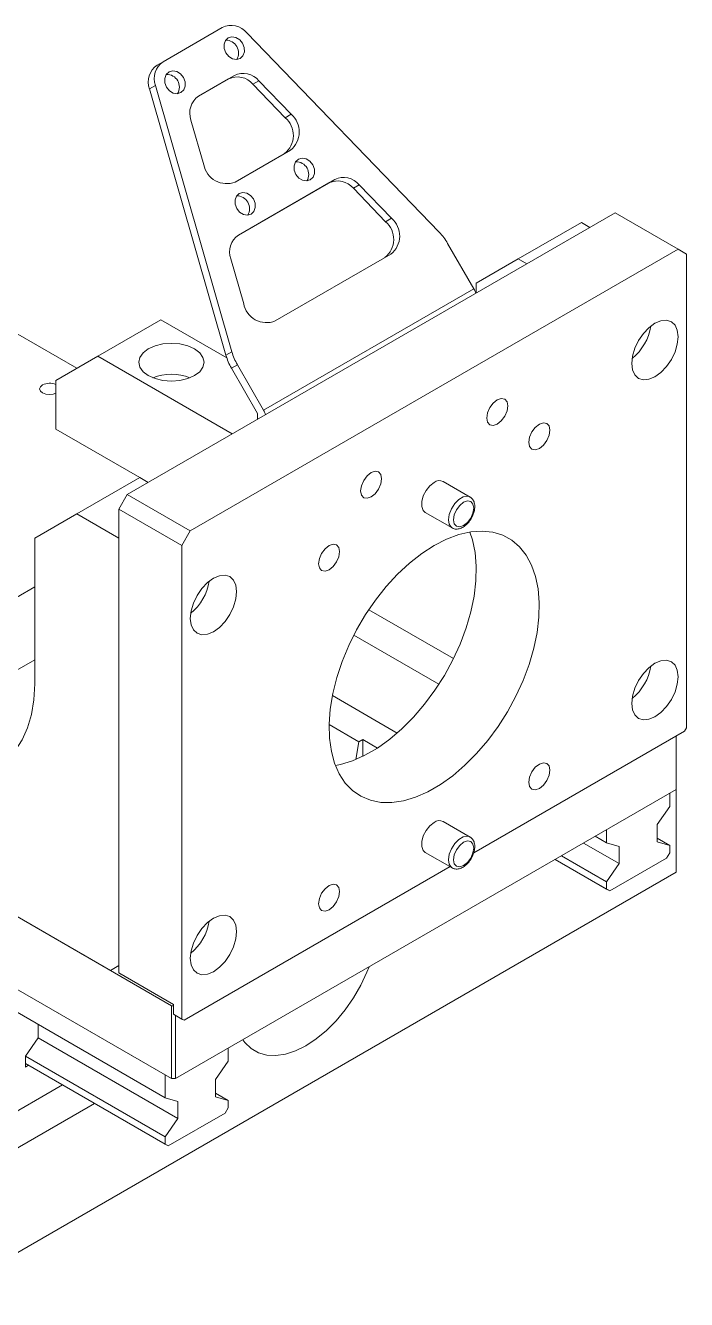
# Model space of a CAD drawing. Header units: millimetres. Extents: x 19 to 1667, y -46 to 1235.
# Drawn here: x 768.1 to 879.3, y 782.7 to 996.9 of the extents above; entities that cross this region are included whole.
import ezdxf

# ---------------------------------------------------------------- set-up
doc = ezdxf.new("R2010")
doc.units = ezdxf.units.MM
doc.header["$LTSCALE"] = 4

msp = doc.modelspace()

# ---------------------------------------------------------------- linework, layer by layer
at = {"color": 7, "linetype": 'Continuous', "lineweight": 18}
for p, q in [((801.25, 996.579), (791.296, 990.833)), ((805.372, 995.688), (837.72, 962.174)), ((790.296, 990.256), (791.296, 990.833)), ((797.242, 985.028), (802.279, 987.936)), ((797.267, 985.043), (803.279, 988.513)), ((802.279, 987.936), (803.279, 988.513)), ((807.401, 987.622), (806.401, 987.044)), ((807.401, 987.622), (812.83, 981.997)), ((790.008, 986.818), (789.008, 986.241)), ((789.008, 986.241), (801.857, 941.47)), ((802.857, 942.048), (790.008, 986.818)), ((806.401, 987.044), (811.83, 981.419)), ((798.135, 973.513), (795.978, 981.028)), ((811.83, 981.419), (812.83, 981.997)), ((812.708, 975.96), (803.424, 970.6)), ((803.947, 961.665), (819.16, 970.447)), ((803.972, 961.68), (820.16, 971.025)), ((819.16, 970.447), (820.16, 971.025)), ((724.238, 969.612), (776.774, 939.284)), ((824.282, 970.133), (823.282, 969.555)), ((823.282, 969.555), (828.711, 963.931)), ((824.282, 970.133), (829.711, 964.508)), ((867.285, 965.421), (785.261, 918.069)), ((828.711, 963.931), (829.711, 964.508)), ((877.892, 959.298), (867.285, 965.421)), ((861.629, 963.787), (851.022, 957.664)), ((861.629, 963.787), (863.042, 962.971)), ((843.537, 952.667), (839.133, 960.294)), ((877.892, 959.298), (795.868, 911.946)), ((804.84, 950.151), (802.684, 957.665)), ((829.589, 958.471), (810.129, 947.238)), ((851.022, 957.664), (843.951, 953.58)), ((851.022, 957.664), (852.435, 956.848)), ((879.306, 958.481), (877.892, 959.298)), ((879.306, 878.868), (879.306, 958.481)), ((843.951, 951.95), (843.951, 953.58)), ((808.181, 932.257), (843.537, 952.667)), ((790.918, 947.449), (780.311, 941.326)), ((790.918, 947.449), (801.985, 941.061)), ((780.311, 941.326), (773.24, 937.243)), ((780.311, 941.326), (802.93, 928.269)), ((801.857, 941.47), (802.857, 942.048)), ((803.778, 939.884), (802.778, 939.307)), ((807.181, 931.68), (802.778, 939.307)), ((808.181, 932.257), (803.778, 939.884)), ((773.24, 929.077), (773.24, 937.243)), ((807.181, 930.723), (807.181, 931.68)), ((787.372, 920.919), (773.24, 929.077)), ((787.382, 920.925), (776.776, 914.802)), ((787.382, 920.925), (788.796, 920.109)), ((842.905, 917.643), (838.38, 920.256)), ((783.847, 915.619), (785.261, 918.069)), ((785.261, 918.069), (795.868, 911.946)), ((776.776, 914.802), (769.705, 910.719)), ((776.776, 914.802), (783.847, 910.72)), ((794.453, 909.496), (783.847, 915.619)), ((783.847, 915.619), (783.847, 837.64)), ((835.38, 915.06), (839.905, 912.447)), ((769.705, 886.223), (769.705, 910.719)), ((783.847, 910.72), (783.847, 838.865)), ((795.868, 911.946), (794.453, 909.496)), ((794.453, 909.496), (794.453, 829.884)), ((744.958, 888.258), (769.705, 902.544)), ((840.106, 890.477), (825.87, 898.695)), ((823.361, 894.428), (837.666, 886.17)), ((755.567, 882.134), (769.705, 890.296)), ((819.756, 884.262), (830.665, 877.964)), ((824.223, 876.498), (819.208, 879.393)), ((843.527, 857.805), (878.953, 878.256)), ((878.953, 878.256), (879.306, 878.868)), ((823.686, 873.515), (824.223, 876.498)), ((824.859, 876.865), (824.223, 876.498)), ((827.333, 875.437), (824.859, 876.865)), ((824.859, 874.037), (824.859, 876.865)), ((877.538, 868.457), (877.538, 877.439)), ((782.433, 838.048), (726.973, 870.064)), ((792.686, 832.129), (726.973, 870.064)), ((877.538, 868.457), (793.393, 819.881)), ((876.478, 865.64), (876.478, 867.845)), ((877.538, 854.572), (877.538, 868.457)), ((874.357, 862.578), (876.478, 865.64)), ((842.905, 860.486), (838.38, 863.098)), ((865.871, 861.722), (865.871, 859.517)), ((874.357, 859.679), (874.357, 862.578)), ((867.993, 856.005), (861.981, 859.476)), ((865.871, 859.517), (863.961, 860.619)), ((865.871, 859.517), (867.993, 858.904)), ((876.478, 859.067), (874.357, 860.291)), ((876.478, 859.067), (874.357, 859.679)), ((876.478, 857.842), (876.478, 859.067)), ((835.38, 857.902), (839.905, 855.289)), ((865.871, 852.944), (858.268, 857.333)), ((866.402, 851.413), (875.947, 856.923)), ((867.993, 858.904), (867.993, 856.005)), ((875.947, 856.923), (876.478, 857.842)), ((794.807, 829.679), (839.537, 855.502)), ((866.402, 851.413), (857.207, 856.72)), ((865.871, 851.719), (857.208, 856.72)), ((867.993, 856.005), (865.871, 852.944)), ((753.088, 782.728), (877.538, 854.572)), ((865.871, 852.944), (865.871, 851.719)), ((865.871, 851.719), (866.402, 851.413)), ((791.625, 816.655), (735.984, 848.776)), ((782.433, 838.048), (783.847, 838.865)), ((783.847, 838.864), (782.433, 838.048)), ((783.847, 837.64), (793.039, 832.333)), ((784.2, 837.436), (783.847, 837.64)), ((791.625, 820.493), (764.048, 836.413)), ((792.686, 819.881), (764.048, 836.413)), ((793.039, 832.333), (784.2, 837.436)), ((792.686, 832.129), (793.039, 832.129)), ((792.686, 819.881), (792.686, 832.129)), ((793.039, 832.333), (793.039, 830.7)), ((770.27, 826.696), (770.27, 828.983)), ((793.039, 830.7), (794.453, 829.884)), ((793.393, 830.496), (793.039, 830.7)), ((794.807, 829.679), (793.393, 830.496)), ((793.393, 830.496), (793.393, 819.881)), ((794.453, 829.884), (794.807, 829.679)), ((768.149, 823.635), (770.27, 826.696)), ((793.746, 813.144), (770.27, 826.696)), ((802.232, 822.778), (802.232, 824.983)), ((791.625, 810.082), (768.149, 823.635)), ((768.149, 821.797), (768.149, 823.635)), ((800.11, 819.717), (802.232, 822.778)), ((791.625, 808.857), (768.149, 822.41)), ((792.155, 808.551), (768.149, 822.41)), ((768.679, 822.104), (768.149, 821.797)), ((791.625, 820.493), (791.625, 816.655)), ((762.033, 811.706), (774.362, 818.823)), ((793.393, 819.881), (792.686, 819.881)), ((800.11, 816.818), (800.11, 819.717)), ((791.625, 816.655), (793.746, 816.043)), ((802.232, 816.205), (800.11, 817.43)), ((802.232, 816.205), (800.11, 816.818)), ((802.232, 814.98), (802.232, 816.205)), ((759.805, 804.162), (779.782, 815.694)), ((792.155, 808.551), (801.701, 814.062)), ((793.746, 816.043), (793.746, 813.144)), ((801.701, 814.062), (802.232, 814.98)), ((793.746, 813.144), (791.625, 810.082)), ((791.625, 810.082), (791.625, 808.857)), ((791.625, 808.857), (792.155, 808.551))]:
    msp.add_line(p, q, dxfattribs=at)
at = {"color": 7, "linetype": 'Continuous', "lineweight": 18, "flags": 128}
for points in [[(802.25, 994.847), (802.867, 995.028), (803.543, 994.917), (804.174, 994.532), (804.664, 993.932), (804.939, 993.207), (804.957, 992.468), (804.715, 991.827), (804.25, 991.383), (803.633, 991.203), (802.957, 991.313), (802.326, 991.698), (801.836, 992.299), (801.561, 993.024), (801.543, 993.763), (801.785, 994.403), (802.25, 994.847)], [(792.296, 989.101), (792.914, 989.282), (793.589, 989.171), (794.22, 988.786), (794.711, 988.186), (794.986, 987.461), (795.004, 986.722), (794.762, 986.081), (794.296, 985.637), (793.679, 985.456), (793.004, 985.567), (792.373, 985.952), (791.882, 986.553), (791.607, 987.278), (791.589, 988.017), (791.831, 988.657), (792.296, 989.101)], [(814.043, 974.421), (814.66, 974.602), (815.336, 974.491), (815.967, 974.106), (816.457, 973.506), (816.732, 972.781), (816.75, 972.042), (816.508, 971.402), (816.043, 970.957), (815.426, 970.777), (814.75, 970.887), (814.119, 971.272), (813.629, 971.873), (813.354, 972.598), (813.336, 973.337), (813.578, 973.977), (814.043, 974.421)], [(804.089, 968.675), (804.707, 968.856), (805.382, 968.745), (806.013, 968.36), (806.504, 967.76), (806.779, 967.035), (806.796, 966.296), (806.554, 965.655), (806.089, 965.211), (805.472, 965.031), (804.796, 965.141), (804.165, 965.526), (803.675, 966.127), (803.4, 966.852), (803.382, 967.591), (803.624, 968.231), (804.089, 968.675)], [(874.003, 946.846), (872.996, 946.112), (872.058, 945.121), (871.253, 943.943), (870.635, 942.656), (870.246, 941.348), (870.114, 940.11), (870.246, 939.024), (870.635, 938.165), (871.253, 937.592), (872.058, 937.343), (872.996, 937.436), (874.003, 937.864), (875.01, 938.598), (875.947, 939.588), (876.753, 940.767), (877.371, 942.054), (877.76, 943.361), (877.892, 944.6), (877.76, 945.686), (877.371, 946.544), (876.753, 947.118), (875.947, 947.367), (875.01, 947.274), (874.003, 946.846)], [(796.575, 938.061), (797.449, 938.718), (797.998, 939.484), (798.186, 940.306), (797.998, 941.127), (797.449, 941.893), (796.575, 942.551), (795.436, 943.055), (794.109, 943.373), (792.686, 943.481), (791.262, 943.373), (789.936, 943.055), (788.797, 942.551), (787.923, 941.893), (787.373, 941.127), (787.186, 940.306), (787.373, 939.484), (787.923, 938.718), (788.797, 938.061), (789.936, 937.556), (791.262, 937.239), (792.686, 937.131), (794.109, 937.239), (795.436, 937.556), (796.575, 938.061)], [(773.24, 935.083), (772.811, 934.933), (772.18, 934.86), (771.548, 934.933), (771.013, 935.139), (770.655, 935.448), (770.53, 935.813), (770.655, 936.177), (771.013, 936.486)], [(847.486, 933.988), (846.81, 933.442), (846.236, 932.668), (845.853, 931.785), (845.719, 930.926), (845.853, 930.222), (846.236, 929.781), (846.81, 929.67), (847.486, 929.905), (848.163, 930.451), (848.736, 931.224), (849.12, 932.108), (849.254, 932.967), (849.12, 933.67), (848.736, 934.111), (848.163, 934.223), (847.486, 933.988)], [(854.558, 929.904), (853.881, 929.358), (853.308, 928.585), (852.924, 927.701), (852.79, 926.842), (852.924, 926.139), (853.308, 925.698), (853.881, 925.586), (854.558, 925.822), (855.234, 926.367), (855.808, 927.141), (856.191, 928.025), (856.325, 928.883), (856.191, 929.587), (855.808, 930.028), (855.234, 930.139), (854.558, 929.904)], [(826.273, 921.741), (825.597, 921.196), (825.023, 920.422), (824.64, 919.538), (824.505, 918.68), (824.64, 917.976), (825.023, 917.535), (825.597, 917.424), (826.273, 917.659), (826.95, 918.205), (827.523, 918.978), (827.906, 919.862), (828.041, 920.721), (827.906, 921.424), (827.523, 921.865), (826.95, 921.977), (826.273, 921.741)], [(836.88, 920.107), (836.154, 919.541), (835.516, 918.747), (835.043, 917.822), (834.791, 916.877), (834.791, 916.026), (835.043, 915.372), (835.38, 915.06)], [(839.887, 912.458), (839.78, 912.533), (839.412, 913.057), (839.284, 913.821), (839.412, 914.732), (839.78, 915.682), (840.345, 916.554), (841.037, 917.245), (841.774, 917.67), (842.466, 917.779), (842.892, 917.651)], [(843.527, 915.78), (843.397, 916.455), (843.03, 916.879), (842.479, 916.986), (841.83, 916.76), (841.18, 916.236), (840.63, 915.493), (840.262, 914.645), (840.133, 913.821), (840.262, 913.145), (840.63, 912.722), (841.18, 912.615), (841.83, 912.841), (842.479, 913.365), (843.03, 914.107), (843.397, 914.956), (843.527, 915.78)], [(836.88, 909.492), (834.789, 908.142), (832.728, 906.524), (830.724, 904.661), (828.808, 902.58), (827.004, 900.309), (825.339, 897.88), (823.837, 895.328), (822.517, 892.688), (821.399, 889.997), (820.498, 887.294), (819.827, 884.615), (819.396, 882), (819.21, 879.483), (819.272, 877.101), (819.581, 874.888), (820.133, 872.873), (820.92, 871.087), (821.932, 869.552), (823.153, 868.292), (824.566, 867.324), (826.153, 866.661), (827.89, 866.312), (829.754, 866.284), (831.717, 866.575), (833.753, 867.182), (835.833, 868.097), (837.927, 869.306), (840.007, 870.792), (842.043, 872.536), (844.006, 874.511), (845.869, 876.692), (847.607, 879.046), (849.193, 881.54), (850.607, 884.141), (851.828, 886.811), (852.839, 889.513), (853.626, 892.209), (854.178, 894.86), (854.488, 897.431), (854.55, 899.884), (854.364, 902.186), (853.932, 904.304), (853.262, 906.208), (852.361, 907.871), (851.243, 909.271), (849.923, 910.387), (848.42, 911.204), (846.755, 911.711), (844.952, 911.9), (843.035, 911.768), (841.032, 911.318), (838.971, 910.556), (836.88, 909.492)], [(820.258, 872.534), (821.11, 872.698), (823.146, 873.305), (825.226, 874.22), (827.32, 875.429), (829.4, 876.915), (831.436, 878.659), (833.4, 880.634), (835.263, 882.815), (837, 885.169), (838.587, 887.663), (840, 890.264), (841.221, 892.934), (842.233, 895.636), (843.02, 898.332), (843.572, 900.983), (843.881, 903.554), (843.943, 906.007), (843.757, 908.309), (843.326, 910.427), (842.895, 911.747)], [(819.202, 909.494), (818.526, 908.948), (817.952, 908.175), (817.569, 907.291), (817.434, 906.432), (817.569, 905.729), (817.952, 905.288), (818.526, 905.176), (819.202, 905.411), (819.879, 905.957), (820.452, 906.731), (820.835, 907.614), (820.97, 908.473), (820.835, 909.177), (820.452, 909.618), (819.879, 909.729), (819.202, 909.494)], [(799.757, 903.984), (798.75, 903.25), (797.812, 902.26), (797.007, 901.081), (796.389, 899.794), (796, 898.487), (795.868, 897.248), (796, 896.162), (796.389, 895.303), (797.007, 894.73), (797.812, 894.481), (798.75, 894.574), (799.757, 895.002), (800.763, 895.736), (801.701, 896.726), (802.507, 897.905), (803.125, 899.192), (803.513, 900.5), (803.646, 901.738), (803.513, 902.824), (803.125, 903.683), (802.507, 904.256), (801.701, 904.505), (800.763, 904.412), (799.757, 903.984)], [(874.003, 889.688), (872.996, 888.954), (872.058, 887.964), (871.253, 886.785), (870.635, 885.498), (870.246, 884.191), (870.114, 882.952), (870.246, 881.866), (870.635, 881.007), (871.253, 880.434), (872.058, 880.185), (872.996, 880.278), (874.003, 880.706), (875.01, 881.44), (875.947, 882.43), (876.753, 883.609), (877.371, 884.896), (877.76, 886.203), (877.892, 887.442), (877.76, 888.528), (877.371, 889.387), (876.753, 889.96), (875.947, 890.209), (875.01, 890.116), (874.003, 889.688)], [(769.705, 886.223), (769.571, 883.557), (769.173, 881.079), (768.514, 878.819), (767.604, 876.807), (766.453, 875.067), (765.077, 873.621), (763.491, 872.488), (761.718, 871.681), (759.778, 871.212), (757.696, 871.085), (755.498, 871.303), (753.212, 871.862), (750.867, 872.755), (748.491, 873.973)], [(854.558, 872.746), (853.881, 872.2), (853.308, 871.427), (852.924, 870.543), (852.79, 869.685), (852.924, 868.981), (853.308, 868.54), (853.881, 868.429), (854.558, 868.664), (855.234, 869.21), (855.808, 869.983), (856.191, 870.867), (856.325, 871.726), (856.191, 872.429), (855.808, 872.87), (855.234, 872.982), (854.558, 872.746)], [(836.88, 862.95), (836.154, 862.383), (835.516, 861.589), (835.043, 860.664), (834.791, 859.719), (834.791, 858.869), (835.043, 858.215), (835.38, 857.902)], [(839.887, 855.3), (839.78, 855.375), (839.412, 855.899), (839.284, 856.663), (839.412, 857.574), (839.78, 858.524), (840.345, 859.397), (841.037, 860.087), (841.774, 860.512), (842.466, 860.621), (842.892, 860.493)], [(843.527, 858.622), (843.397, 859.298), (843.03, 859.721), (842.479, 859.828), (841.83, 859.602), (841.18, 859.078), (840.63, 858.335), (840.262, 857.487), (840.133, 856.663), (840.262, 855.987), (840.63, 855.564), (841.18, 855.457), (841.83, 855.683), (842.479, 856.207), (843.03, 856.95), (843.397, 857.798), (843.527, 858.622)], [(819.202, 852.336), (818.526, 851.79), (817.952, 851.017), (817.569, 850.133), (817.434, 849.274), (817.569, 848.571), (817.952, 848.13), (818.526, 848.018), (819.202, 848.253), (819.879, 848.799), (820.452, 849.573), (820.835, 850.456), (820.97, 851.315), (820.835, 852.019), (820.452, 852.46), (819.879, 852.571), (819.202, 852.336)], [(799.757, 846.826), (798.75, 846.092), (797.812, 845.102), (797.007, 843.923), (796.389, 842.637), (796, 841.329), (795.868, 840.09), (796, 839.004), (796.389, 838.146), (797.007, 837.572), (797.812, 837.324), (798.75, 837.416), (799.757, 837.844), (800.763, 838.579), (801.701, 839.569), (802.507, 840.747), (803.125, 842.034), (803.513, 843.342), (803.646, 844.58), (803.513, 845.666), (803.125, 846.525), (802.507, 847.099), (801.701, 847.347), (800.763, 847.254), (799.757, 846.826)], [(804.697, 826.407), (805.052, 825.933), (806.095, 824.926), (807.325, 824.216), (808.719, 823.816), (810.246, 823.734), (811.877, 823.973), (813.577, 824.528), (815.313, 825.387), (817.049, 826.532), (818.75, 827.941), (820.38, 829.585), (821.908, 831.43), (823.301, 833.438), (824.531, 835.57), (825.574, 837.781), (825.929, 838.664)]]:
    msp.add_lwpolyline(points, dxfattribs=at)
at = {"color": 7, "linetype": 'Continuous', "lineweight": 18}
for centre, radius, start, end in [((802.74, 993.492), 3.428, 39.8334, 115.75549), ((801.84, 992.301), 2.145, 329.31655, 90.6942), ((792.225, 987.422), 3.427, 124.2384, 200.16682), ((793.225, 988), 3.427, 124.2384, 200.16682), ((791.887, 986.555), 2.145, 329.31655, 90.6942), ((803.769, 984.849), 3.428, 39.8334, 115.75549), ((804.769, 985.426), 3.428, 39.8334, 115.75549), ((799.196, 982.209), 3.427, 124.2384, 200.16682), ((809.281, 978.451), 3.913, 308.34961, 49.33881), ((810.281, 979.029), 3.913, 308.34961, 49.33881), ((801.98, 974.238), 3.913, 190.66329, 291.64541), ((813.633, 971.875), 2.145, 329.31655, 90.6942), ((820.649, 967.36), 3.428, 39.8334, 115.75549), ((821.649, 967.937), 3.428, 39.8334, 115.75549), ((803.68, 966.129), 2.145, 329.31655, 90.6942), ((826.161, 960.963), 3.913, 308.34961, 49.33881), ((827.161, 961.54), 3.913, 308.34961, 49.33881), ((830.754, 955.464), 9.672, 29.96005, 43.92473), ((805.901, 958.846), 3.427, 124.2384, 200.16682), ((840.726, 951.029), 3.253, 15.49166, 30.2359), ((808.686, 950.875), 3.913, 190.66329, 291.64541), ((864.711, 947.719), 8.698, 308.93752, 351.06786), ((811.15, 944.148), 9.672, 196.07503, 210.04003), ((812.15, 944.726), 9.672, 196.07503, 210.04003), ((792.686, 929.574), 8.7, 68.9509, 111.0491), ((772.185, 934.208), 2.562, 65.66629, 117.21978), ((805.355, 930.612), 3.27, 15.52871, 30.19885), ((837.749, 918.975), 1.428, 63.79572, 127.51474), ((790.465, 904.857), 8.698, 308.93752, 351.06786), ((864.711, 890.561), 8.698, 308.93752, 351.06786), ((837.749, 861.817), 1.428, 63.79572, 127.51474), ((790.465, 847.7), 8.698, 308.93752, 351.06786)]:
    msp.add_arc(centre, radius, start, end, dxfattribs=at)
for points, knots in [([(843.702, 916.025), (843.695, 916.18), (843.676, 916.586), (843.455, 917.134), (843.148, 917.547), (842.911, 917.624), (842.877, 917.635)], [0, 0, 0, 0, 0.2268393, 0.5960178, 0.9419026, 1, 1, 1, 1]), ([(839.885, 912.472), (839.898, 912.46), (840.075, 912.296), (840.57, 912.225), (841.246, 912.313), (841.942, 912.674), (842.607, 913.273), (843.175, 914.072), (843.561, 914.957), (843.694, 915.62), (843.701, 915.959), (843.702, 916.025)], [0, 0, 0, 0, 0.0102932, 0.13817099, 0.26226411, 0.39525588, 0.53820946, 0.68274843, 0.82764084, 0.96649612, 1, 1, 1, 1]), ([(843.702, 858.867), (843.695, 859.022), (843.676, 859.428), (843.455, 859.976), (843.148, 860.389), (842.911, 860.466), (842.877, 860.477)], [0, 0, 0, 0, 0.2268393, 0.5960178, 0.9419026, 1, 1, 1, 1]), ([(839.885, 855.314), (839.898, 855.302), (840.075, 855.138), (840.57, 855.067), (841.246, 855.155), (841.942, 855.516), (842.607, 856.115), (843.175, 856.914), (843.561, 857.8), (843.694, 858.462), (843.701, 858.801), (843.702, 858.867)], [0, 0, 0, 0, 0.0102932, 0.138171, 0.2622641, 0.3952559, 0.5382095, 0.6827484, 0.8276408, 0.9664961, 1, 1, 1, 1])]:
    msp.add_open_spline(points, degree=3, knots=knots, dxfattribs=at)

doc.saveas('drawing.dxf')
